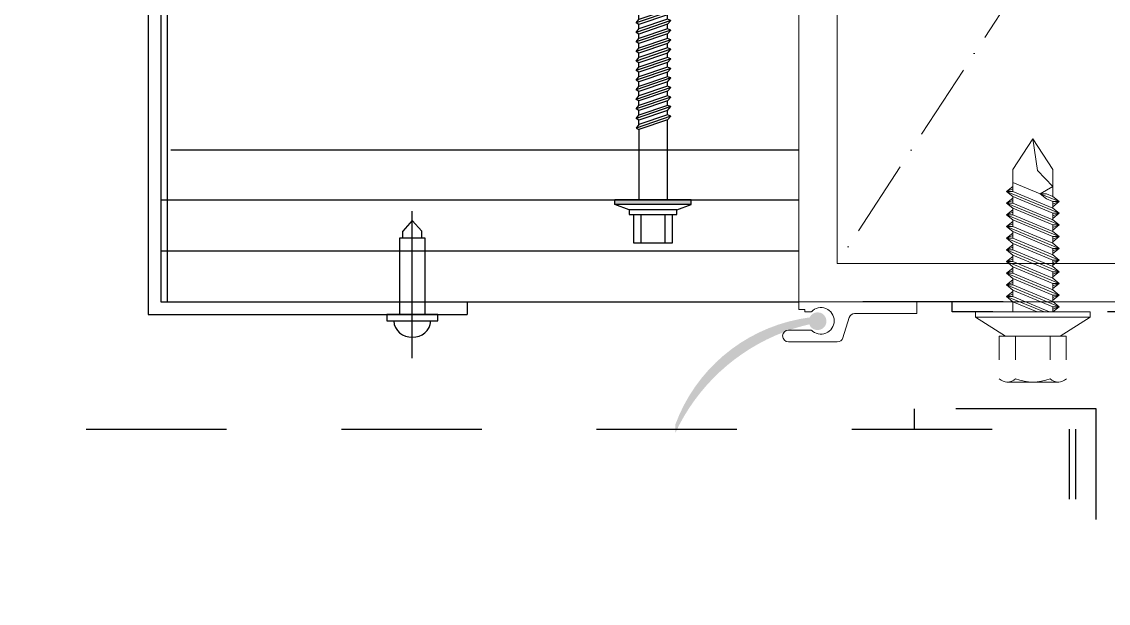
# Model space of a CAD drawing. Header units: millimetres. Extents: x 37538 to 66474, y -29175 to -20683.
# Drawn here: x 44257.4 to 44427.7, y -22219.3 to -22128.1 of the extents above; entities that cross this region are included whole.
import ezdxf

# ---------------------------------------------------------------- set-up
doc = ezdxf.new("R2010")
doc.units = ezdxf.units.MM
doc.header["$MEASUREMENT"] = 0
doc.linetypes.add('ACAD_ISO10W100', pattern=[18, 12, -3, 0, -3])
doc.linetypes.add('HID', pattern=[2, 1.1, -0.9])
doc.layers.get('0').update_dxf_attribs({"linetype": 'CONTINUOUS'})
for name, color, linetype in [('A-DIM', 7, 'CONTINUOUS'), ('A-SYM1', 7, 'CONTINUOUS'), ('AA-부자재', 11, 'CONTINUOUS'), ('SCREW', 6, 'CONTINUOUS'), ('TEXT', 2, 'CONTINUOUS'), ('~부자재', 11, 'CONTINUOUS')]:
    doc.layers.add(name, color=color, linetype=linetype)
for name, color, linetype, lineweight in [('A-DWXM-SHUT', 4, 'HID', 25), ('A-FFXM-EQP', 17, 'CONTINUOUS', 15), ('A-SECT-LIN2', 6, 'CONTINUOUS', 20), ('A-SECT-LIN3', 255, 'CONTINUOUS', 18), ('A-XXXX-OPEN', 1, 'ACAD_ISO10W100', 15)]:
    doc.layers.add(name, color=color, linetype=linetype, lineweight=lineweight)
doc.linetypes.add('BATTING', pattern='A,0.00254,-2.54,[134,ltypeshp.shx,S=2.54,R=0,X=-2.54,Y=0],-5.08,[134,ltypeshp.shx,S=2.54,R=180,X=2.54,Y=0],-2.54', length=10.16254)

# ---------------------------------------------------------------- blocks, each defined once
blk = doc.blocks.new('ASDFADADS')
at = {"layer": 'A-SYM1', "color": 4}
for p, q in [((1706804.54, 469271.55), (1706803.05, 469269.83)), ((1706804.54, 469249.94), (1706804.54, 469272.99)), ((1706804.54, 469271.55), (1706806.04, 469269.83)), ((1706803.05, 469268.78), (1706803.05, 469269.83)), ((1706806.04, 469268.78), (1706806.04, 469269.83)), ((1706806.54, 469268.78), (1706802.54, 469268.78)), ((1706802.54, 469268.78), (1706802.54, 469256.78)), ((1706806.54, 469256.78), (1706806.54, 469268.78)), ((1706808.54, 469256.78), (1706800.54, 469256.78)), ((1706800.54, 469256.78), (1706800.54, 469255.78)), ((1706802.54, 469256.78), (1706806.54, 469256.78)), ((1706808.54, 469255.78), (1706808.54, 469256.78)), ((1706800.54, 469255.78), (1706808.54, 469255.78))]:
    blk.add_line(p, q, dxfattribs=at)
for centre, start, end in [((1706804.37, 469255.98), 184.1728, 273.6201), ((1706804.72, 469255.98), 266.3799, 355.8272)]:
    blk.add_arc(centre, 2.75, start, end, dxfattribs=at)
blk = doc.blocks.new('볼트75-1')
at = {"layer": 'AA-부자재'}
for p, q in [((189.23, 1551.58), (189.23, 1545.58)), ((194.23, 1545.58), (194.23, 1551.58)), ((186.73, 1544.58), (183.73, 1543.48)), ((196.73, 1544.58), (199.73, 1543.48)), ((183.73, 1543.48), (183.73, 1542.48)), ((199.73, 1543.48), (183.73, 1543.48)), ((199.73, 1542.48), (183.73, 1542.48)), ((199.73, 1543.48), (199.73, 1542.48)), ((195.48, 1525.01), (188.19, 1527.48)), ((194.73, 1525.79), (188.73, 1527.82)), ((188.73, 1526.76), (188.73, 1525.82)), ((188.73, 1525.82), (188.19, 1525.48)), ((188.19, 1525.48), (188.73, 1524.76)), ((195.48, 1523.01), (188.19, 1525.48)), ((188.73, 1523.82), (188.19, 1523.48)), ((194.73, 1523.79), (188.73, 1525.82)), ((188.73, 1524.76), (188.73, 1523.82)), ((194.73, 1522.74), (188.73, 1524.76)), ((194.73, 1521.79), (188.73, 1523.82)), ((194.73, 1524.74), (194.73, 1523.79)), ((194.73, 1523.79), (195.48, 1523.01)), ((188.19, 1523.48), (188.73, 1522.76)), ((195.48, 1521.01), (188.19, 1523.48)), ((188.73, 1521.82), (188.19, 1521.48)), ((188.73, 1522.76), (188.73, 1521.82)), ((194.73, 1520.74), (188.73, 1522.76)), ((194.73, 1519.79), (188.73, 1521.82)), ((195.48, 1523.01), (194.73, 1522.74)), ((194.73, 1522.74), (194.73, 1521.79)), ((194.73, 1521.79), (195.48, 1521.01)), ((188.19, 1521.48), (188.73, 1520.76)), ((195.48, 1519.01), (188.19, 1521.48)), ((188.73, 1519.82), (188.19, 1519.48)), ((188.19, 1519.48), (188.73, 1518.76)), ((195.48, 1517.01), (188.19, 1519.48)), ((188.73, 1520.76), (188.73, 1519.82)), ((194.73, 1518.74), (188.73, 1520.76)), ((194.73, 1517.79), (188.73, 1519.82)), ((195.48, 1521.01), (194.73, 1520.74)), ((194.73, 1520.74), (194.73, 1519.79)), ((194.73, 1519.79), (195.48, 1519.01)), ((188.73, 1517.82), (188.19, 1517.48)), ((188.19, 1517.48), (188.73, 1516.76)), ((195.48, 1515.01), (188.19, 1517.48)), ((188.73, 1518.76), (188.73, 1517.82)), ((194.73, 1516.74), (188.73, 1518.76)), ((194.73, 1515.79), (188.73, 1517.82)), ((195.48, 1519.01), (194.73, 1518.74)), ((194.73, 1518.74), (194.73, 1517.79)), ((194.73, 1517.79), (195.48, 1517.01)), ((195.48, 1517.01), (194.73, 1516.74)), ((188.73, 1515.82), (188.19, 1515.48)), ((188.19, 1515.48), (188.73, 1514.76)), ((195.48, 1513.01), (188.19, 1515.48)), ((188.73, 1516.76), (188.73, 1515.82)), ((194.73, 1514.74), (188.73, 1516.76)), ((194.73, 1513.79), (188.73, 1515.82)), ((194.73, 1512.74), (188.73, 1514.76)), ((188.73, 1514.76), (188.73, 1513.82)), ((194.73, 1516.74), (194.73, 1515.79)), ((194.73, 1515.79), (195.48, 1515.01)), ((195.48, 1515.01), (194.73, 1514.74)), ((194.73, 1514.74), (194.73, 1513.79)), ((188.73, 1513.82), (188.19, 1513.48)), ((188.19, 1513.48), (188.73, 1512.76)), ((195.48, 1511.01), (188.19, 1513.48)), ((194.73, 1511.79), (188.73, 1513.82)), ((188.73, 1512.76), (188.73, 1511.82)), ((194.73, 1510.74), (188.73, 1512.76)), ((194.73, 1513.79), (195.48, 1513.01)), ((195.48, 1513.01), (194.73, 1512.74)), ((194.73, 1512.74), (194.73, 1511.79)), ((188.73, 1511.82), (188.19, 1511.48)), ((188.19, 1511.48), (188.73, 1510.76)), ((195.48, 1509.01), (188.19, 1511.48)), ((194.73, 1509.79), (188.73, 1511.82)), ((188.73, 1510.76), (188.73, 1509.82)), ((194.73, 1508.74), (188.73, 1510.76)), ((194.73, 1511.79), (195.48, 1511.01)), ((195.48, 1511.01), (194.73, 1510.74)), ((194.73, 1510.74), (194.73, 1509.79)), ((188.73, 1509.82), (188.19, 1509.48)), ((188.19, 1509.48), (188.73, 1508.76)), ((195.48, 1507.01), (188.19, 1509.48)), ((194.73, 1507.79), (188.73, 1509.82)), ((188.73, 1508.76), (188.73, 1507.82)), ((194.73, 1506.74), (188.73, 1508.76)), ((194.73, 1509.79), (195.48, 1509.01)), ((195.48, 1509.01), (194.73, 1508.74)), ((194.73, 1508.74), (194.73, 1507.79)), ((188.73, 1507.82), (188.19, 1507.48)), ((188.19, 1507.48), (188.73, 1506.76)), ((195.48, 1505.01), (188.19, 1507.48)), ((188.73, 1505.82), (188.19, 1505.48)), ((194.73, 1505.79), (188.73, 1507.82)), ((188.73, 1506.76), (188.73, 1505.82)), ((194.73, 1504.74), (188.73, 1506.76)), ((194.73, 1503.79), (188.73, 1505.82)), ((194.73, 1507.79), (195.48, 1507.01)), ((195.48, 1507.01), (194.73, 1506.74)), ((194.73, 1506.74), (194.73, 1505.79)), ((194.73, 1505.79), (195.48, 1505.01)), ((188.19, 1505.48), (188.73, 1504.76)), ((195.48, 1503.01), (188.19, 1505.48)), ((188.73, 1503.82), (188.19, 1503.48)), ((195.48, 1501.01), (188.19, 1503.48)), ((188.19, 1503.48), (188.73, 1502.76)), ((194.73, 1502.74), (188.73, 1504.76)), ((188.73, 1504.76), (188.73, 1503.82)), ((194.73, 1501.79), (188.73, 1503.82)), ((195.48, 1505.01), (194.73, 1504.74)), ((194.73, 1504.74), (194.73, 1503.79)), ((194.73, 1503.79), (195.48, 1503.01)), ((188.73, 1501.82), (188.19, 1501.48)), ((195.48, 1499.01), (188.19, 1501.48)), ((188.19, 1501.48), (188.73, 1500.76)), ((194.73, 1500.74), (188.73, 1502.76)), ((188.73, 1502.76), (188.73, 1501.82)), ((194.73, 1499.79), (188.73, 1501.82)), ((195.48, 1503.01), (194.73, 1502.74)), ((194.73, 1502.74), (194.73, 1501.79)), ((194.73, 1501.79), (195.48, 1501.01)), ((188.73, 1499.82), (188.19, 1499.48)), ((195.48, 1497.01), (188.19, 1499.48)), ((188.19, 1499.48), (188.73, 1498.76)), ((194.73, 1498.74), (188.73, 1500.76)), ((188.73, 1500.76), (188.73, 1499.82)), ((194.73, 1497.79), (188.73, 1499.82)), ((195.48, 1501.01), (194.73, 1500.74)), ((194.73, 1500.74), (194.73, 1499.79)), ((194.73, 1499.79), (195.48, 1499.01)), ((195.48, 1499.01), (194.73, 1498.74)), ((188.73, 1497.82), (188.19, 1497.48)), ((188.19, 1497.48), (188.73, 1496.76)), ((195.48, 1495.01), (188.19, 1497.48)), ((194.73, 1496.74), (188.73, 1498.76)), ((188.73, 1498.76), (188.73, 1497.82)), ((194.73, 1495.79), (188.73, 1497.82)), ((188.73, 1496.76), (188.73, 1495.82)), ((194.73, 1494.74), (188.73, 1496.76)), ((194.73, 1498.74), (194.73, 1497.79)), ((194.73, 1497.79), (195.48, 1497.01)), ((195.48, 1497.01), (194.73, 1496.74)), ((194.73, 1496.74), (194.73, 1495.79)), ((188.73, 1495.82), (188.19, 1495.48)), ((188.19, 1495.48), (188.73, 1494.76)), ((195.48, 1493.01), (188.19, 1495.48)), ((194.73, 1493.79), (188.73, 1495.82)), ((188.73, 1494.76), (188.73, 1493.82)), ((194.73, 1492.74), (188.73, 1494.76)), ((194.73, 1495.79), (195.48, 1495.01)), ((195.48, 1495.01), (194.73, 1494.74)), ((194.73, 1494.74), (194.73, 1493.79)), ((188.73, 1493.82), (188.19, 1493.48)), ((188.19, 1493.48), (188.73, 1492.76)), ((195.48, 1491.01), (188.19, 1493.48)), ((194.73, 1491.79), (188.73, 1493.82)), ((188.73, 1492.76), (188.73, 1491.82)), ((194.73, 1490.74), (188.73, 1492.76)), ((194.73, 1493.79), (195.48, 1493.01)), ((195.48, 1493.01), (194.73, 1492.74)), ((194.73, 1492.74), (194.73, 1491.79)), ((188.73, 1491.82), (188.19, 1491.48)), ((188.19, 1491.48), (188.73, 1490.76)), ((195.48, 1489.01), (188.19, 1491.48)), ((188.73, 1489.82), (188.19, 1489.48)), ((194.73, 1489.79), (188.73, 1491.82)), ((194.73, 1488.74), (188.73, 1490.76)), ((188.73, 1490.76), (188.73, 1489.82)), ((194.73, 1487.79), (188.73, 1489.82)), ((194.73, 1491.79), (195.48, 1491.01)), ((195.48, 1491.01), (194.73, 1490.74)), ((194.73, 1490.74), (194.73, 1489.79)), ((194.73, 1489.79), (195.48, 1489.01)), ((195.48, 1487.01), (188.19, 1489.48)), ((188.19, 1489.48), (188.73, 1488.76)), ((188.73, 1487.82), (188.19, 1487.48)), ((188.19, 1487.48), (188.73, 1486.76)), ((195.48, 1485.01), (188.19, 1487.48)), ((188.73, 1488.76), (188.73, 1487.82)), ((194.73, 1486.74), (188.73, 1488.76)), ((194.73, 1485.79), (188.73, 1487.82)), ((195.48, 1489.01), (194.73, 1488.74)), ((194.73, 1488.74), (194.73, 1487.79)), ((194.73, 1487.79), (195.48, 1487.01)), ((188.73, 1485.82), (188.19, 1485.48)), ((188.19, 1485.48), (188.73, 1484.76)), ((195.48, 1483.01), (188.19, 1485.48)), ((188.73, 1486.76), (188.73, 1485.82)), ((194.73, 1484.74), (188.73, 1486.76)), ((194.73, 1483.79), (188.73, 1485.82)), ((195.48, 1487.01), (194.73, 1486.74)), ((194.73, 1486.74), (194.73, 1485.79)), ((194.73, 1485.79), (195.48, 1485.01)), ((188.73, 1483.82), (188.19, 1483.48)), ((188.19, 1483.48), (188.73, 1482.76)), ((195.48, 1481.01), (188.19, 1483.48)), ((188.73, 1484.76), (188.73, 1483.82)), ((194.73, 1482.74), (188.73, 1484.76)), ((194.73, 1481.79), (188.73, 1483.82)), ((195.48, 1485.01), (194.73, 1484.74)), ((194.73, 1484.74), (194.73, 1483.79)), ((194.73, 1483.79), (195.48, 1483.01)), ((195.48, 1483.01), (194.73, 1482.74)), ((188.73, 1481.82), (188.19, 1481.48)), ((188.19, 1481.48), (188.73, 1480.76)), ((195.48, 1479.01), (188.19, 1481.48)), ((188.73, 1482.76), (188.73, 1481.82)), ((194.73, 1480.74), (188.73, 1482.76)), ((194.73, 1479.79), (188.73, 1481.82)), ((194.73, 1478.74), (188.73, 1480.76)), ((188.73, 1480.76), (188.73, 1478.48)), ((194.73, 1482.74), (194.73, 1481.79)), ((194.73, 1481.79), (195.48, 1481.01)), ((195.48, 1481.01), (194.73, 1480.74)), ((194.73, 1480.74), (194.73, 1479.79)), ((194.73, 1479.79), (195.48, 1479.01)), ((195.48, 1479.01), (194.73, 1478.74)), ((194.73, 1478.74), (194.73, 1477.48))]:
    blk.add_line(p, q, dxfattribs=at)
for points in [[(195.73, 1545.58), (195.73, 1551.58), (187.73, 1551.58), (187.73, 1545.58)], [(194.73, 1542.48), (194.73, 1525.79), (195.48, 1525.01), (194.73, 1524.74), (188.73, 1526.76), (188.19, 1527.48), (188.73, 1527.82), (188.73, 1542.48)], [(191.73, 1467.48), (190.73, 1476.48), (188.73, 1478.48), (190.73, 1479.48), (194.73, 1477.48)], [(194.73, 1477.48), (194.73, 1472.48), (191.73, 1467.48), (188.73, 1472.48), (188.73, 1478.48)]]:
    blk.add_lwpolyline(points, dxfattribs=at)
blk.add_lwpolyline([(196.73, 1545.58), (196.73, 1544.58), (186.73, 1544.58), (186.73, 1545.58)], close=True, dxfattribs=at)
at = {"layer": 'SCREW', "color": 7}
blk.add_solid([(199.73, 1543.48), (183.73, 1543.48), (199.73, 1542.48), (183.73, 1542.48)], dxfattribs=at)

msp = doc.modelspace()

# ---------------------------------------------------------------- hatches: boundary and pattern name
at = {"layer": 'A-FFXM-EQP'}
h = msp.add_hatch(color=256, dxfattribs=at)
h.paths.add_polyline_path([(44379.24, -22174.74, -0.016306), (44380.92, -22174.47, -1.195216), (44383.17, -22176.03, -0.543341), (44380.88, -22175.55, 0.013697), (44379.24, -22175.97)])
h.paths.add_polyline_path([(44379.24, -22174.74), (44379.24, -22175.97, 0.012355), (44377.79, -22176.43), (44377.63, -22176.43, 0.213645), (44376.94, -22176.74, 0.195215), (44359.9, -22192.53), (44359.9, -22191.22, -0.261268)])

# ---------------------------------------------------------------- linework, layer by layer
at = {"color": 4}
for p, q in [((44279.24, -21772), (44279.24, -22172)), ((44280.24, -21772), (44280.24, -22172)), ((44279.24, -22156), (44379.24, -22156)), ((44279.24, -22164), (44379.24, -22164)), ((44279.24, -22172), (44379.24, -22172))]:
    msp.add_line(p, q, dxfattribs=at)
at = {"layer": 'A-DIM', "color": 253, "linetype": 'BATTING', "ltscale": 2.3}
msp.add_lwpolyline([(44280.82, -22148.15), (44379.24, -22148.15)], dxfattribs=at)
at = {"layer": 'A-DWXM-SHUT', "ltscale": 20}
for p, q in [((44451.25, -22172), (44379.24, -22172)), ((44403.29, -22173.6), (44403.29, -22172)), ((44449.65, -22173.6), (44403.29, -22173.6)), ((44425.85, -22188.8), (44397.3, -22188.8)), ((44397.3, -22188.8), (44397.3, -22192)), ((44425.85, -22246.15), (44425.85, -22188.8)), ((43667.54, -22192), (44421.65, -22192)), ((44421.65, -22242.95), (44421.65, -22192)), ((44422.65, -22242.95), (44422.65, -22192))]:
    msp.add_line(p, q, dxfattribs=at)
at = {"layer": 'A-FFXM-EQP'}
for p, q in [((44412.77, -22151.23), (44412.77, -22154.7)), ((44419.07, -22151.23), (44419.07, -22155.48)), ((44411.77, -22154.7), (44420.07, -22158.12)), ((44411.77, -22154.7), (44420.07, -22158.12)), ((44412.77, -22155.5), (44412.77, -22156.53)), ((44417.07, -22155.05), (44420.07, -22156.28)), ((44417.07, -22155.05), (44420.07, -22156.28)), ((44419.07, -22156.28), (44419.07, -22157.31)), ((44411.77, -22156.53), (44420.07, -22159.95)), ((44411.77, -22156.53), (44420.07, -22159.95)), ((44412.77, -22157.34), (44412.77, -22158.37)), ((44419.07, -22158.12), (44419.07, -22159.15)), ((44411.77, -22158.37), (44420.07, -22161.78)), ((44411.77, -22158.37), (44420.07, -22161.78)), ((44412.77, -22159.17), (44412.77, -22160.2)), ((44411.77, -22160.2), (44420.07, -22163.62)), ((44411.77, -22160.2), (44420.07, -22163.62)), ((44412.77, -22161), (44412.77, -22162.03)), ((44419.07, -22159.95), (44419.07, -22160.98)), ((44411.77, -22162.03), (44420.07, -22165.45)), ((44411.77, -22162.03), (44420.07, -22165.45)), ((44412.77, -22162.84), (44412.77, -22163.86)), ((44419.07, -22161.78), (44419.07, -22162.81)), ((44411.77, -22163.86), (44420.07, -22167.28)), ((44411.77, -22163.86), (44420.07, -22167.28)), ((44412.77, -22164.67), (44412.77, -22165.7)), ((44419.07, -22163.62), (44419.07, -22164.64)), ((44411.77, -22165.7), (44420.07, -22169.11)), ((44411.77, -22165.7), (44420.07, -22169.11)), ((44412.77, -22166.5), (44412.77, -22167.53)), ((44419.07, -22165.45), (44419.07, -22166.48)), ((44411.77, -22167.53), (44420.07, -22170.95)), ((44411.77, -22167.53), (44420.07, -22170.95)), ((44412.77, -22168.33), (44412.77, -22169.36)), ((44419.07, -22167.28), (44419.07, -22168.31)), ((44411.77, -22169.36), (44420.07, -22172.78)), ((44411.77, -22169.36), (44420.07, -22172.78)), ((44419.07, -22169.11), (44419.07, -22170.14)), ((44411.77, -22171.2), (44417.68, -22173.6)), ((44412.77, -22170.17), (44412.77, -22171.2)), ((44419.07, -22170.95), (44419.07, -22171.98)), ((44379.24, -22172), (44381.46, -22172)), ((44379.24, -22172), (44380.17, -22172)), ((44379.24, -22172), (44380.17, -22172)), ((44379.24, -22172), (44397.18, -22172)), ((44379.24, -22172), (44379.24, -22173.2)), ((44380.17, -22173.2), (44379.24, -22173.2)), ((44380.17, -22173.2), (44380.17, -22173.57)), ((44381.46, -22172), (44397.74, -22172)), ((44397.74, -22172), (44397.74, -22173.85)), ((44412.77, -22172), (44412.77, -22173.6)), ((44419.07, -22172.78), (44419.07, -22173.6)), ((44380.17, -22173.57), (44381.2, -22173.57)), ((44386.15, -22177.64), (44387.13, -22174.49)), ((44397.74, -22173.85), (44387.96, -22173.85)), ((44394.96, -22173.85), (44389.42, -22173.85)), ((44377.63, -22176.43), (44381.2, -22176.43)), ((44377.63, -22178.28), (44385.27, -22178.28)), ((44410.67, -22177.4), (44421.17, -22177.4)), ((44410.67, -22181.1), (44410.67, -22177.4)), ((44413.21, -22181.1), (44413.21, -22177.4)), ((44418.64, -22181.1), (44418.64, -22177.4)), ((44421.17, -22181.1), (44421.17, -22177.4)), ((44411.85, -22184.6), (44419.99, -22184.6))]:
    msp.add_line(p, q, dxfattribs=at)
for points in [[(44419.07, -22151.23), (44415.92, -22146.43), (44412.77, -22151.23)], [(44412.77, -22153.27), (44417.06, -22155.07), (44419.07, -22153.9), (44416.66, -22151.4), (44415.92, -22146.43)], [(44412.77, -22154.3), (44411.77, -22154.7), (44412.77, -22153.9)], [(44412.77, -22154.3), (44411.77, -22154.7), (44412.77, -22153.9)], [(44412.77, -22156.13), (44411.77, -22156.53), (44412.77, -22155.73)], [(44412.77, -22156.13), (44411.77, -22156.53), (44412.77, -22155.73)], [(44419.07, -22156.69), (44420.07, -22156.28), (44419.07, -22157.09)], [(44412.77, -22157.96), (44411.77, -22158.37), (44412.77, -22157.56)], [(44412.77, -22157.96), (44411.77, -22158.37), (44412.77, -22157.56)], [(44419.07, -22158.52), (44420.07, -22158.12), (44419.07, -22158.92)], [(44412.77, -22159.8), (44411.77, -22160.2), (44412.77, -22159.39)], [(44412.77, -22159.8), (44411.77, -22160.2), (44412.77, -22159.39)], [(44412.77, -22161.63), (44411.77, -22162.03), (44412.77, -22161.23)], [(44412.77, -22161.63), (44411.77, -22162.03), (44412.77, -22161.23)], [(44419.07, -22160.35), (44420.07, -22159.95), (44419.07, -22160.75)], [(44412.77, -22163.46), (44411.77, -22163.86), (44412.77, -22163.06)], [(44412.77, -22163.46), (44411.77, -22163.86), (44412.77, -22163.06)], [(44419.07, -22162.18), (44420.07, -22161.78), (44419.07, -22162.59)], [(44412.77, -22165.3), (44411.77, -22165.7), (44412.77, -22164.89)], [(44412.77, -22165.3), (44411.77, -22165.7), (44412.77, -22164.89)], [(44419.07, -22164.02), (44420.07, -22163.62), (44419.07, -22164.42)], [(44419.07, -22165.85), (44420.07, -22165.45), (44419.07, -22166.25)], [(44412.77, -22167.13), (44411.77, -22167.53), (44412.77, -22166.73)], [(44412.77, -22167.13), (44411.77, -22167.53), (44412.77, -22166.73)], [(44419.07, -22167.68), (44420.07, -22167.28), (44419.07, -22168.09)], [(44412.77, -22168.96), (44411.77, -22169.36), (44412.77, -22168.56)], [(44412.77, -22168.96), (44411.77, -22169.36), (44412.77, -22168.56)], [(44419.07, -22169.52), (44420.07, -22169.11), (44419.07, -22169.92)], [(44412.77, -22170.79), (44411.77, -22171.2), (44412.77, -22170.39)], [(44418.56, -22173.6), (44412.77, -22171.2), (44411.77, -22171.2), (44412.77, -22172), (44416.62, -22173.6)], [(44419.07, -22171.35), (44420.07, -22170.95), (44419.07, -22171.75)], [(44419.07, -22173.18), (44420.07, -22172.78), (44419.07, -22173.58)]]:
    msp.add_lwpolyline(points, dxfattribs=at)
for points in [[(44420.07, -22158.12), (44419.07, -22157.31), (44412.77, -22154.7), (44411.77, -22154.7), (44412.77, -22155.5), (44419.07, -22158.12)], [(44420.07, -22156.28), (44419.07, -22155.48), (44418.07, -22155.05), (44417.07, -22155.05), (44418.07, -22155.85), (44419.07, -22156.28)], [(44420.07, -22159.95), (44419.07, -22159.15), (44412.77, -22156.53), (44411.77, -22156.53), (44412.77, -22157.34), (44419.07, -22159.95)], [(44420.07, -22161.78), (44419.07, -22160.98), (44412.77, -22158.37), (44411.77, -22158.37), (44412.77, -22159.17), (44419.07, -22161.78)], [(44420.07, -22163.62), (44419.07, -22162.81), (44412.77, -22160.2), (44411.77, -22160.2), (44412.77, -22161), (44419.07, -22163.62)], [(44420.07, -22165.45), (44419.07, -22164.64), (44412.77, -22162.03), (44411.77, -22162.03), (44412.77, -22162.84), (44419.07, -22165.45)], [(44420.07, -22167.28), (44419.07, -22166.48), (44412.77, -22163.86), (44411.77, -22163.86), (44412.77, -22164.67), (44419.07, -22167.28)], [(44420.07, -22169.11), (44419.07, -22168.31), (44412.77, -22165.7), (44411.77, -22165.7), (44412.77, -22166.5), (44419.07, -22169.11)], [(44420.07, -22170.95), (44419.07, -22170.14), (44412.77, -22167.53), (44411.77, -22167.53), (44412.77, -22168.33), (44419.07, -22170.95)], [(44420.07, -22172.78), (44419.07, -22171.98), (44412.77, -22169.36), (44411.77, -22169.36), (44412.77, -22170.17), (44419.07, -22172.78)], [(44424.92, -22174.4), (44406.92, -22174.4), (44406.92, -22173.6), (44424.92, -22173.6)], [(44420.22, -22177.4), (44411.62, -22177.4), (44406.92, -22174.4), (44424.92, -22174.4)]]:
    msp.add_lwpolyline(points, close=True, dxfattribs=at)
for centre, radius, start, end in [((44382.71, -22175), 2.08, 223.5422, 136.4578), ((44388.02, -22174.77), 0.925, 90, 162.646), ((44377.63, -22177.36), 0.925, 90, 270), ((44385.27, -22177.36), 0.925, 270, 342.646), ((44411.94, -22182.74, 0), 1.86, 226.9662, 313.0338), ((44415.92, -22176.98, 0), 7.61, 249.1195, 290.8805), ((44419.91, -22182.74, 0), 1.86, 226.9662, 313.0338)]:
    msp.add_arc(centre, radius, start, end, dxfattribs=at)
at = {"layer": 'A-SECT-LIN2'}
msp.add_lwpolyline([(44379.24, -21872), (44579.24, -21872), (44579.24, -22172), (44379.24, -22172)], close=True, dxfattribs=at)
at = {"layer": 'A-SECT-LIN3'}
msp.add_lwpolyline([(44573.24, -22166), (44385.24, -22166), (44385.24, -21878), (44573.24, -21878)], close=True, dxfattribs=at)
at = {"layer": 'A-XXXX-OPEN'}
msp.add_lwpolyline([(44573.24, -21878), (44385.24, -22166)], dxfattribs=at)
at = {"layer": 'TEXT'}
for p, q in [((44277.24, -22074), (44277.24, -22174)), ((44279.24, -22074), (44279.24, -22172)), ((44279.24, -22172), (44327.24, -22172)), ((44327.24, -22172), (44327.24, -22174)), ((44277.24, -22174), (44327.24, -22174))]:
    msp.add_line(p, q, dxfattribs=at)

# ---------------------------------------------------------------- block references
at = {"layer": 'A-SYM1'}
msp.add_blockref('ASDFADADS', (-1662485.89, -491430.78), dxfattribs=at)
at = {"layer": '~부자재', "xscale": -0.75, "yscale": 0.75, "zscale": 0.75, "rotation": 180}
msp.add_blockref('볼트75-1', (44212.59, -20999.14), dxfattribs=at)

doc.saveas('drawing.dxf')
